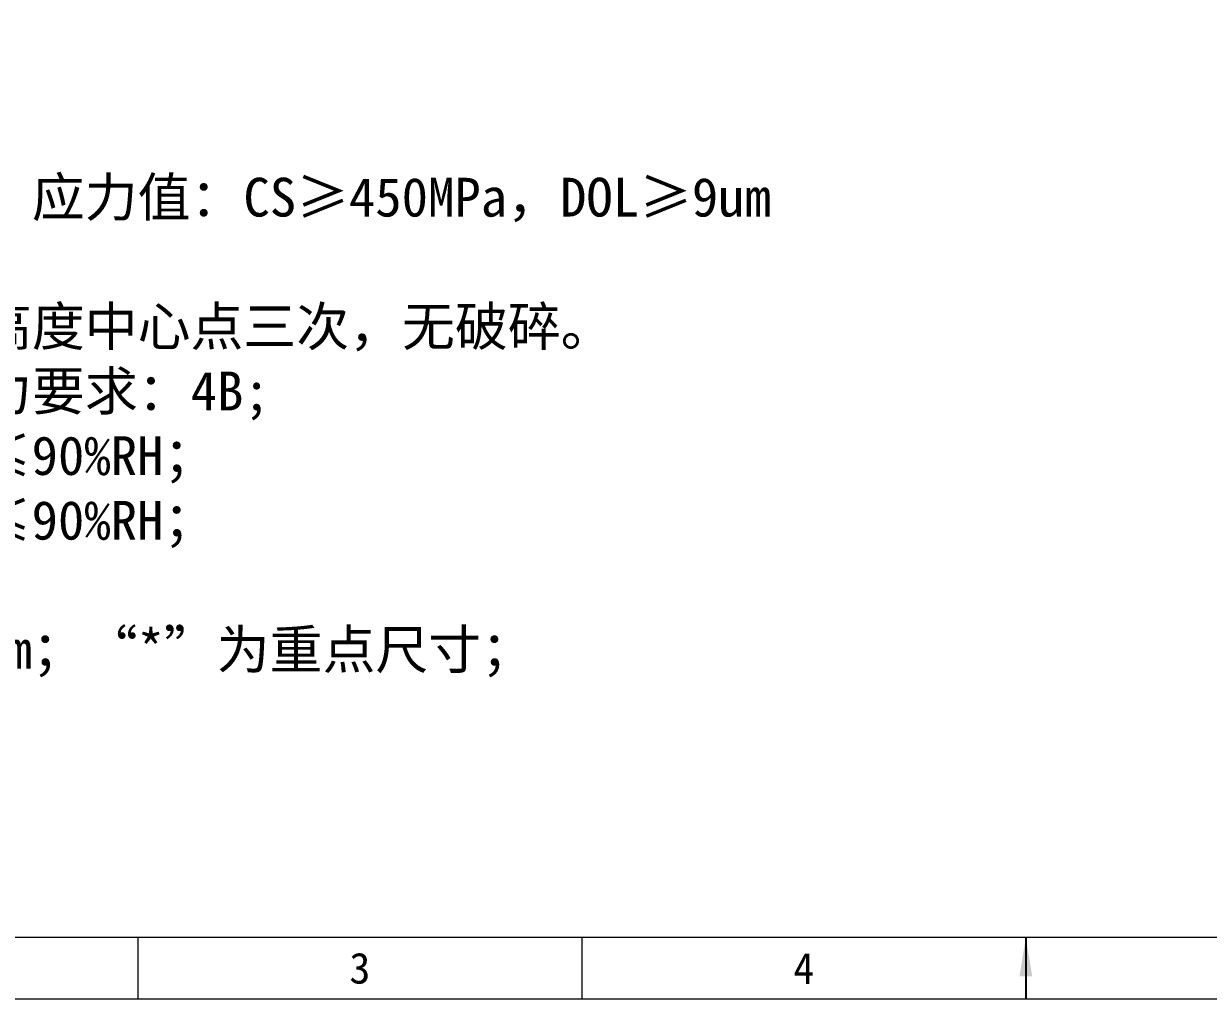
# Model space of a CAD drawing. Header units: millimetres. Extents: x 899 to 1621, y -115 to 374.
# Drawn here: x 980.2 to 1087.2, y -109.2 to -21.1 of the extents above; entities that cross this region are included whole.
import ezdxf

# ---------------------------------------------------------------- set-up
doc = ezdxf.new("R2010")
doc.units = ezdxf.units.MM
doc.layers.get('0').update_dxf_attribs({"lineweight": 15})
doc.layers.add('dim', color=3, linetype='Continuous')
doc.styles.add('St', font='', dxfattribs={"height": 2})
doc.styles.get("Standard").update_dxf_attribs({"font": ''})
doc.styles.add('WMF-ARIAL0', font='')
doc.styles.get('St').set_extended_font_data('SimSun')
doc.styles.get('Standard').set_extended_font_data('SimSun')
doc.styles.get('WMF-ARIAL0').set_extended_font_data('SimSun')
doc.dimstyles.new('ISO-25', dxfattribs={"dimtxt": 2.5, "dimasz": 2.5, "dimexe": 1.25, "dimexo": 0.625, "dimtad": 1, "dimtxsty": 'Standard', "dimcen": 2.5, "dimadec": 0, "dimazin": 0, "dimtfac": 1, "dimtmove": 0, "dimatfit": 3, "dimfxl": 0, "dimarcsym": 0})

msp = doc.modelspace()

# ---------------------------------------------------------------- linework, layer by layer
msp.add_line((1231.001, -103.59), (910.368, -103.59))
msp.add_lwpolyline([(904.782, 125.434), (1236.587, 125.434), (1236.587, -109.176), (904.782, -109.176)], close=True)
at = {"lineweight": 0}
msp.add_lwpolyline([(990.526, -103.59), (990.526, -109.176)], dxfattribs=at)
msp.add_lwpolyline([(1030.606, -103.59), (1030.606, -109.176)])

# ---------------------------------------------------------------- texts
at = {"lineweight": 0, "insert": (1010.566, -106.383), "char_height": 2.793, "width": 26.71942, "attachment_point": 5, "style": 'WMF-ARIAL0'}
msp.add_mtext('3', dxfattribs=at)
at = {"insert": (1050.645, -106.383), "char_height": 2.793, "width": 26.71942, "attachment_point": 5, "style": 'WMF-ARIAL0'}
msp.add_mtext('4', dxfattribs=at)
at = {"layer": 'dim', "color": 4, "insert": (914.191, -23.322), "char_height": 3.5, "width": 176.24601, "attachment_point": 1, "style": 'St'}
msp.add_mtext('技术参数：    \\P1. 盖板材质：南玻/普通强化；\\P2. 表面硬度：≥6H（750gf）；应力值：CS≥450MPa，DOL≥9um\\P   TP翘曲度:≤0.3mm.\\P3. 落球标准:500G钢球，60CM高度中心点三次，无破碎。\\P5.翘曲度≤0.3mm ；油墨附着力要求：4B;\\P4. 工作环境：-20℃~+70℃，≤90%RH；\\P5. 储存环境：-30℃~+80℃，≤90%RH；\\P6. 透光率：≥85％；\\P   一般未注尺寸公差按±0.2mm；“*”为重点尺寸；\\P8.油墨达因值:≥32.\\P7. 符合RoHS标准；', dxfattribs=at)

# ---------------------------------------------------------------- leaders
at = {"color": 1}
msp.add_leader([(1070.685, -103.59), (1070.685, -109.176)], dimstyle='ISO-25', override={"dimasz": 3.5, "dimgap": 0.2, "dimtad": 0}, dxfattribs=at)

doc.saveas('drawing.dxf')
